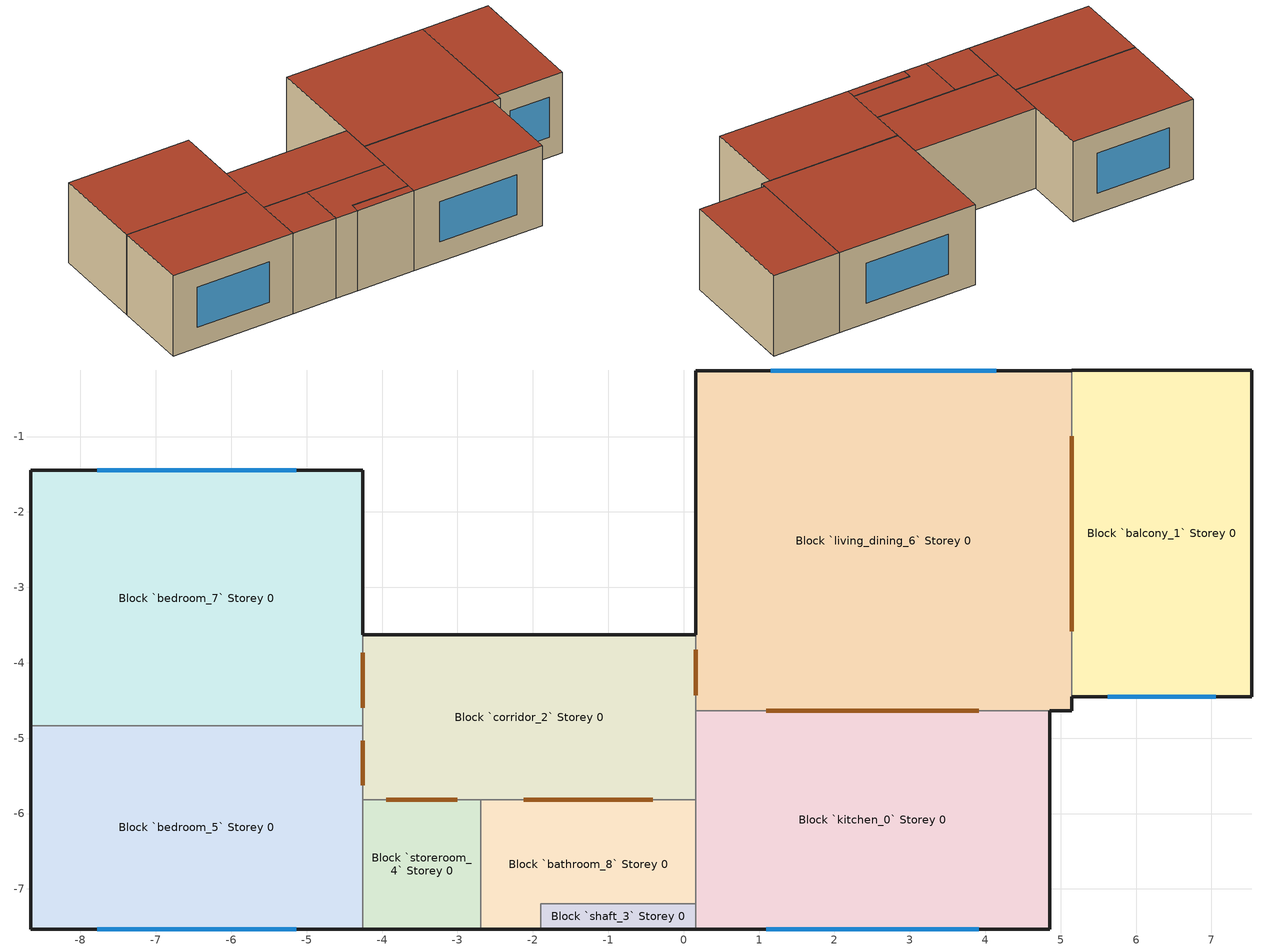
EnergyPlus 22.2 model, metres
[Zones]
Block `balcony_1` Storey 0
 floor ground (Medium Floor): 7.53,-0.12 7.53,-4.45 5.14,-4.45 5.14,-0.12 z0
 wall outside (Medium Exterior Wall): 5.14,-4.45 7.53,-4.45 7.53,-0.12 5.14,-0.12 5.14,-0.13 z0:3
 wall to Block `living_dining_6` Storey 0 (Medium Partitions): 5.14,-0.13 5.14,-4.45 z0:3
 window (Sgl Clr 6mm): 5.62,-4.45 7.06,-4.45 z0.75:2.25
 door inside (Medium Furnishings): 5.14,-0.99 5.14,-3.58 z0:2.1
 roof outside (Medium Roof/Ceiling): 7.53,-4.45 7.53,-0.12 5.14,-0.12 5.14,-4.45 z3
Block `bedroom_7` Storey 0
 floor ground (Medium Floor): -4.26,-1.45 -4.26,-4.84 -8.66,-4.84 -8.66,-1.45 z0
 wall outside (Medium Exterior Wall): -4.26,-3.63 -4.26,-1.45 -8.66,-1.45 -8.66,-4.84 z0:3
 wall to Block `bedroom_5` Storey 0 (Medium Partitions): -8.66,-4.84 -4.26,-4.84 z0:3
 wall to Block `corridor_2` Storey 0 (Medium Partitions): -4.26,-4.84 -4.26,-3.63 z0:3
 window (Sgl Clr 6mm): -5.14,-1.45 -7.78,-1.45 z0.75:2.25
 door inside (Medium Furnishings): -4.26,-4.59 -4.26,-3.87 z0:2.1
 roof outside (Medium Roof/Ceiling): -4.26,-4.84 -4.26,-1.45 -8.66,-1.45 -8.66,-4.84 z3
Block `corridor_2` Storey 0
 floor ground (Medium Floor): 0.16,-3.63 0.16,-5.82 -4.26,-5.82 -4.26,-3.63 z0
 wall outside (Medium Exterior Wall): 0.16,-3.63 -4.26,-3.63 z0:3
 wall to Block `bedroom_5` Storey 0 (Medium Partitions): -4.26,-4.84 -4.26,-5.82 z0:3
 wall to Block `bathroom_8` Storey 0 (Medium Partitions): -2.69,-5.82 0.16,-5.82 z0:3
 wall to Block `storeroom_4` Storey 0 (Medium Partitions): -4.26,-5.82 -2.69,-5.82 z0:3
 wall to Block `living_dining_6` Storey 0 (Medium Partitions): 0.16,-4.63 0.16,-3.63 z0:3
 wall to Block `kitchen_0` Storey 0 (Medium Partitions): 0.16,-5.82 0.16,-4.63 z0:3
 door inside (Medium Furnishings): -3.94,-5.82 -3,-5.82 / -4.26,-5.03 -4.26,-5.62 / 0.16,-4.43 0.16,-3.83 / -2.12,-5.82 -0.41,-5.82 z0:2.1
 roof outside (Medium Roof/Ceiling): 0.16,-5.82 0.16,-3.63 -4.26,-3.63 -4.26,-5.82 z3
Block `living_dining_6` Storey 0
 floor ground (Medium Floor): 5.14,-0.13 5.14,-4.63 0.16,-4.63 0.16,-0.13 z0
 wall outside (Medium Exterior Wall): 5.14,-0.13 0.16,-0.13 0.16,-3.63 / 4.85,-4.63 5.14,-4.63 5.14,-4.45 z0:3
 wall to Block `kitchen_0` Storey 0 (Medium Partitions): 0.16,-4.63 4.85,-4.63 z0:3
 window (Sgl Clr 6mm): 4.15,-0.13 1.16,-0.13 z0.75:2.25
 door inside (Medium Furnishings): 1.1,-4.63 3.91,-4.63 z0:2.1
 roof outside (Medium Roof/Ceiling): 5.14,-4.63 5.14,-0.13 0.16,-0.13 0.16,-4.63 z3
Block `shaft_3` Storey 0
 floor ground (Medium Floor): 0.16,-7.2 0.16,-7.53 -1.89,-7.53 -1.89,-7.2 z0
 wall outside (Medium Exterior Wall): -1.89,-7.53 0.16,-7.53 z0:3
 wall to Block `kitchen_0` Storey 0 (Medium Partitions): 0.16,-7.53 0.16,-7.2 z0:3
 wall to Block `bathroom_8` Storey 0 (Medium Partitions): 0.16,-7.2 -1.89,-7.2 -1.89,-7.53 z0:3
 roof outside (Medium Roof/Ceiling): 0.16,-7.53 0.16,-7.2 -1.89,-7.2 -1.89,-7.53 z3
Block `bathroom_8` Storey 0
 floor ground (Medium Floor): 0.16,-5.82 0.16,-7.2 -1.89,-7.2 -1.89,-7.53 -2.69,-7.53 -2.69,-5.82 z0
 wall outside (Medium Exterior Wall): -2.69,-7.53 -1.89,-7.53 z0:3
 wall to Block `kitchen_0` Storey 0 (Medium Partitions): 0.16,-7.2 0.16,-5.82 z0:3
 wall to Block `storeroom_4` Storey 0 (Medium Partitions): -2.69,-5.82 -2.69,-7.53 z0:3
 roof outside (Medium Roof/Ceiling): 0.16,-7.2 0.16,-5.82 -2.69,-5.82 -2.69,-7.53 -1.89,-7.53 -1.89,-7.2 z3
Block `storeroom_4` Storey 0
 floor ground (Medium Floor): -2.69,-5.82 -2.69,-7.53 -4.26,-7.53 -4.26,-5.82 z0
 wall outside (Medium Exterior Wall): -4.26,-7.53 -2.69,-7.53 z0:3
 wall to Block `bedroom_5` Storey 0 (Medium Partitions): -4.26,-5.82 -4.26,-7.53 z0:3
 roof outside (Medium Roof/Ceiling): -2.69,-7.53 -2.69,-5.82 -4.26,-5.82 -4.26,-7.53 z3
Block `bedroom_5` Storey 0
 floor ground (Medium Floor): -4.26,-4.84 -4.26,-7.53 -8.66,-7.53 -8.66,-4.84 z0
 wall outside (Medium Exterior Wall): -8.66,-4.84 -8.66,-7.53 -4.26,-7.53 z0:3
 window (Sgl Clr 6mm): -7.78,-7.53 -5.14,-7.53 z0.75:2.25
 roof outside (Medium Roof/Ceiling): -4.26,-7.53 -4.26,-4.84 -8.66,-4.84 -8.66,-7.53 z3
Block `kitchen_0` Storey 0
 floor ground (Medium Floor): 4.85,-4.63 4.85,-7.53 0.16,-7.53 0.16,-4.63 z0
 wall outside (Medium Exterior Wall): 0.16,-7.53 4.85,-7.53 4.85,-4.63 z0:3
 window (Sgl Clr 6mm): 1.1,-7.53 3.92,-7.53 z0.75:2.25
 roof outside (Medium Roof/Ceiling): 4.85,-7.53 4.85,-4.63 0.16,-4.63 0.16,-7.53 z3
[BUILDING]
North Axis=0; Terrain=Suburbs; Loads Convergence Tolerance Value=0.04; Temperature Convergence Tolerance Value=0.4; Solar Distribution=FullInteriorAndExterior; Maximum Number of Warmup Days=25; Minimum Number of Warmup Days=6
[SITE:LOCATION]
San Francisco Intl Ap: Latitude=37.62; Longitude=-8; Time Zone=2; Elevation=0
[MATERIAL] Thermal Absorptance=0.9; Solar Absorptance=0.7; Visible Absorptance=0.7
Name | Roughness | Thickness | Conductivity | Density | Specific Heat
F16 Acoustic tile | MediumSmooth | 0.0191 | 0.06 | 368 | 590
G01a 19mm gypsum board | MediumSmooth | 0.019 | 0.16 | 800 | 1090
G05 25mm wood | MediumSmooth | 0.0254 | 0.15 | 608 | 1630
I02 50mm insulation board | MediumRough | 0.0508 | 0.03 | 43 | 1210
M01 100mm brick | MediumRough | 0.1016 | 0.89 | 1920 | 790
M14a 100mm heavyweight concrete | MediumRough | 0.1016 | 1.95 | 2240 | 900
[MATERIAL:AIRGAP]
Name | Thermal Resistance
F04 Wall air space resistance | 0.15
F05 Ceiling air space resistance | 0.18
[WINDOWMATERIAL:GLAZING]
CLEAR 6MM: Optical Data Type=SpectralAverage; Thickness=0.006; Solar Transmittance at Normal Incidence=0.775; Front Side Solar Reflectance at Normal Incidence=0.071; Back Side Solar Reflectance at Normal Incidence=0.071; Visible Transmittance at Normal Incidence=0.881; Front Side Visible Reflectance at Normal Incidence=0.08; Back Side Visible Reflectance at Normal Incidence=0.08; Infrared Transmittance at Normal Incidence=0; Front Side Infrared Hemispherical Emissivity=0.84; Back Side Infrared Hemispherical Emissivity=0.84; Conductivity=0.9; Dirt Correction Factor for Solar and Visible Transmittance=1; Solar Diffusing=No; Youngs modulus=72000000000; Poissons ratio=0.22
[CONSTRUCTION]
Medium Exterior Wall: M01 100mm brick, I02 50mm insulation board, F04 Wall air space resistance, G01a 19mm gypsum board
Medium Roof/Ceiling: M14a 100mm heavyweight concrete, F05 Ceiling air space resistance, F16 Acoustic tile
Medium Partitions: G01a 19mm gypsum board, F04 Wall air space resistance, G01a 19mm gypsum board
Medium Floor: F16 Acoustic tile, F05 Ceiling air space resistance, M14a 100mm heavyweight concrete
Medium Furnishings: G05 25mm wood
Sgl Clr 6mm: CLEAR 6MM
[ZONE] Type=1; Multiplier=1; Ceiling Height=autocalculate; Volume=autocalculate; Floor Area=autocalculate; Part of Total Floor Area=Yes
Block `balcony_1` Storey 0; Block `bedroom_7` Storey 0; Block `corridor_2` Storey 0; Block `living_dining_6` Storey 0; Block `shaft_3` Storey 0; Block `bathroom_8` Storey 0; Block `storeroom_4` Storey 0; Block `bedroom_5` Storey 0; Block `kitchen_0` Storey 0
[AIRFLOWNETWORK:SIMULATIONCONTROL]
Default: AirflowNetwork Control=MultizoneWithoutDistribution; Wind Pressure Coefficient Type=Input; Height Selection for Local Wind Pressure Calculation=OpeningHeight; Building Type=LowRise; Maximum Number of Iterations=500; Initialization Type=ZeroNodePressures; Relative Airflow Convergence Tolerance=0.0001; Absolute Airflow Convergence Tolerance=1e-06; Convergence Acceleration Limit=-0.5; Azimuth Angle of Long Axis of Building=0; Ratio of Building Width Along Short Axis to Width Along Long Axis=1; Height Dependence of External Node Temperature=No; Solver=SkylineLU; Allow Unsupported Zone Equipment=No; Do Distribution Duct Sizing Calculation=No
[AIRFLOWNETWORK:MULTIZONE:ZONE] Ventilation Control Mode=Constant; Minimum Venting Open Factor=0; Indoor and Outdoor Temperature Difference Lower Limit For Maximum Venting Open Factor=0; Indoor and Outdoor Temperature Difference Upper Limit for Minimum Venting Open Factor=100; Indoor and Outdoor Enthalpy Difference Lower Limit For Maximum Venting Open Factor=0; Indoor and Outdoor Enthalpy Difference Upper Limit for Minimum Venting Open Factor=300000; Single Sided Wind Pressure Coefficient Algorithm=Standard; Facade Width=10
Block `balcony_1` Storey 0; Block `bedroom_7` Storey 0; Block `corridor_2` Storey 0; Block `living_dining_6` Storey 0; Block `bedroom_5` Storey 0; Block `kitchen_0` Storey 0
[AIRFLOWNETWORK:MULTIZONE:SURFACE] WindowDoor Opening Factor or Crack Factor=1; Ventilation Control Mode=Constant; Minimum Venting Open Factor=0; Indoor and Outdoor Temperature Difference Lower Limit For Maximum Venting Open Factor=0; Indoor and Outdoor Temperature Difference Upper Limit for Minimum Venting Open Factor=100; Indoor and Outdoor Enthalpy Difference Lower Limit For Maximum Venting Open Factor=0; Indoor and Outdoor Enthalpy Difference Upper Limit for Minimum Venting Open Factor=300000; Equivalent Rectangle Method=PolygonHeight; Equivalent Rectangle Aspect Ratio=1
Name | Leakage Component
Window__Block `balcony_1` Storey 0 Wall 0001 | SimpleOpening__Window__Block `balcony_1` Storey 0 Wall 0001
Door__Block `balcony_1` Storey 0 Wall 0004_1 | SimpleOpening__Door__Block `balcony_1` Storey 0 Wall 0004_1
Window__Block `bedroom_7` Storey 0 Wall 0003 | SimpleOpening__Window__Block `bedroom_7` Storey 0 Wall 0003
Door__Block `bedroom_7` Storey 0 Wall 0002_1 | SimpleOpening__Door__Block `bedroom_7` Storey 0 Wall 0002_1
Door__Block `corridor_2` Storey 0 Wall 0004_1 | SimpleOpening__Door__Block `corridor_2` Storey 0 Wall 0004_1
Door__Block `corridor_2` Storey 0 Wall 0004_2 | SimpleOpening__Door__Block `corridor_2` Storey 0 Wall 0004_2
Door__Block `corridor_2` Storey 0 Wall 0002_1 | SimpleOpening__Door__Block `corridor_2` Storey 0 Wall 0002_1
Window__Block `living_dining_6` Storey 0 Wall 0003 | SimpleOpening__Window__Block `living_dining_6` Storey 0 Wall 0003
Door__Block `living_dining_6` Storey 0 Wall 0002_1 | SimpleOpening__Door__Block `living_dining_6` Storey 0 Wall 0002_1
Door__Block `living_dining_6` Storey 0 Wall 0004_1 | SimpleOpening__Door__Block `living_dining_6` Storey 0 Wall 0004_1
Door__Block `living_dining_6` Storey 0 Wall 0001_1 | SimpleOpening__Door__Block `living_dining_6` Storey 0 Wall 0001_1
Window__Block `bedroom_5` Storey 0 Wall 0001 | SimpleOpening__Window__Block `bedroom_5` Storey 0 Wall 0001
Door__Block `bedroom_5` Storey 0 Wall 0002_1 | SimpleOpening__Door__Block `bedroom_5` Storey 0 Wall 0002_1
Window__Block `kitchen_0` Storey 0 Wall 0001 | SimpleOpening__Window__Block `kitchen_0` Storey 0 Wall 0001
Door__Block `kitchen_0` Storey 0 Wall 0003_1 | SimpleOpening__Door__Block `kitchen_0` Storey 0 Wall 0003_1
[AIRFLOWNETWORK:MULTIZONE:COMPONENT:SIMPLEOPENING] Air Mass Flow Coefficient When Opening is Closed=0.001; Air Mass Flow Exponent When Opening is Closed=0.65; Minimum Density Difference for TwoWay Flow=0.0001; Discharge Coefficient=1
SimpleOpening__Window__Block `balcony_1` Storey 0 Wall 0001; SimpleOpening__Door__Block `balcony_1` Storey 0 Wall 0004_1; SimpleOpening__Window__Block `bedroom_7` Storey 0 Wall 0003; SimpleOpening__Door__Block `bedroom_7` Storey 0 Wall 0002_1; SimpleOpening__Door__Block `corridor_2` Storey 0 Wall 0004_1; SimpleOpening__Door__Block `corridor_2` Storey 0 Wall 0004_2; SimpleOpening__Door__Block `corridor_2` Storey 0 Wall 0002_1; SimpleOpening__Window__Block `living_dining_6` Storey 0 Wall 0003; SimpleOpening__Door__Block `living_dining_6` Storey 0 Wall 0002_1; SimpleOpening__Door__Block `living_dining_6` Storey 0 Wall 0004_1; SimpleOpening__Door__Block `living_dining_6` Storey 0 Wall 0001_1; SimpleOpening__Window__Block `bedroom_5` Storey 0 Wall 0001; SimpleOpening__Door__Block `bedroom_5` Storey 0 Wall 0002_1; SimpleOpening__Window__Block `kitchen_0` Storey 0 Wall 0001; SimpleOpening__Door__Block `kitchen_0` Storey 0 Wall 0003_1
[AIRFLOWNETWORK:MULTIZONE:EXTERNALNODE] External Node Height=0; Symmetric Wind Pressure Coefficient Curve=No; Wind Angle Type=Absolute
Name | Wind Pressure Coefficient Curve
AFN_External_Node_SOUTH_balcony_1; AFN_External_Node_SOUTH_bedroom_5; AFN_External_Node_SOUTH_kitchen_0 | AFN_Pressure_Coefficient_Values_SOUTH
AFN_External_Node_NORTH_bedroom_7; AFN_External_Node_NORTH_living_dining_6 | AFN_Pressure_Coefficient_Values_NORTH
[AIRFLOWNETWORK:MULTIZONE:WINDPRESSURECOEFFICIENTARRAY]
AFN_Wind_Directions_0: Wind Direction 1=0; Wind Direction 2=30; Wind Direction 3=60; Wind Direction 4=90; Wind Direction 5=120; Wind Direction 6=150; Wind Direction 7=180; Wind Direction 8=210; Wind Direction 9=240; Wind Direction 10=270; Wind Direction 11=300; Wind Direction 12=330
[AIRFLOWNETWORK:MULTIZONE:WINDPRESSURECOEFFICIENTVALUES] AirflowNetworkMultiZoneWindPressureCoefficientArray=AFN_Wind_Directions_0
Name | Wind Pressure Coefficient Value 1 | Wind Pressure Coefficient Value 2 | Wind Pressure Coefficient Value 3 | Wind Pressure Coefficient Value 4 | Wind Pressure Coefficient Value 5 | Wind Pressure Coefficient Value 6 | Wind Pressure Coefficient Value 7 | Wind Pressure Coefficient Value 8 | Wind Pressure Coefficient Value 9 | Wind Pressure Coefficient Value 10 | Wind Pressure Coefficient Value 11 | Wind Pressure Coefficient Value 12
AFN_Pressure_Coefficient_Values_NORTH | 0.6 | 0.48 | 0.04 | -0.56 | -0.56 | -0.42 | -0.37 | -0.42 | -0.56 | -0.56 | 0.04 | 0.48
AFN_Pressure_Coefficient_Values_SOUTH | -0.37 | -0.42 | -0.56 | -0.56 | 0.04 | 0.48 | 0.6 | 0.48 | 0.04 | -0.56 | -0.56 | -0.42
AFN_Pressure_Coefficient_Values_EAST | -0.56 | 0.04 | 0.48 | 0.6 | 0.48 | 0.04 | -0.56 | -0.56 | -0.42 | -0.37 | -0.42 | -0.56
AFN_Pressure_Coefficient_Values_WEST | -0.56 | -0.56 | -0.42 | -0.37 | -0.42 | -0.56 | -0.56 | 0.04 | 0.48 | 0.6 | 0.48 | 0.04
